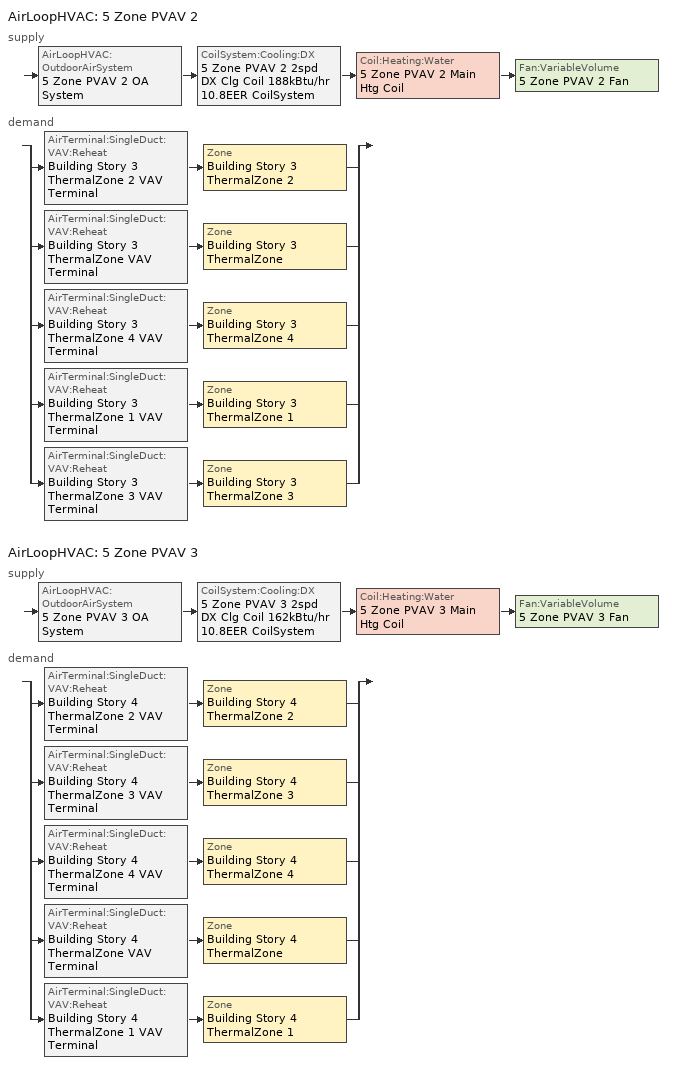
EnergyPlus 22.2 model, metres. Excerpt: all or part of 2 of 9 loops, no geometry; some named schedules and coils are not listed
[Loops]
AirLoopHVAC '5 Zone PVAV 2'
 supply: AirLoopHVAC:OutdoorAirSystem '5 Zone PVAV 2 OA System' > CoilSystem:Cooling:DX '5 Zone PVAV 2 2spd DX Clg Coil 188kBtu/hr 10.8EER CoilSystem' > Coil:Heating:Water '5 Zone PVAV 2 Main Htg Coil' > Fan:VariableVolume '5 Zone PVAV 2 Fan'
 demand: split
  | AirTerminal:SingleDuct:VAV:Reheat 'Building Story 3 ThermalZone 2 VAV Terminal' > Zone 'Building Story 3 ThermalZone 2'
  | AirTerminal:SingleDuct:VAV:Reheat 'Building Story 3 ThermalZone VAV Terminal' > Zone 'Building Story 3 ThermalZone'
  | AirTerminal:SingleDuct:VAV:Reheat 'Building Story 3 ThermalZone 4 VAV Terminal' > Zone 'Building Story 3 ThermalZone 4'
  | AirTerminal:SingleDuct:VAV:Reheat 'Building Story 3 ThermalZone 1 VAV Terminal' > Zone 'Building Story 3 ThermalZone 1'
  | AirTerminal:SingleDuct:VAV:Reheat 'Building Story 3 ThermalZone 3 VAV Terminal' > Zone 'Building Story 3 ThermalZone 3'
AirLoopHVAC '5 Zone PVAV 3'
 supply: AirLoopHVAC:OutdoorAirSystem '5 Zone PVAV 3 OA System' > CoilSystem:Cooling:DX '5 Zone PVAV 3 2spd DX Clg Coil 162kBtu/hr 10.8EER CoilSystem' > Coil:Heating:Water '5 Zone PVAV 3 Main Htg Coil' > Fan:VariableVolume '5 Zone PVAV 3 Fan'
 demand: split
  | AirTerminal:SingleDuct:VAV:Reheat 'Building Story 4 ThermalZone 2 VAV Terminal' > Zone 'Building Story 4 ThermalZone 2'
  | AirTerminal:SingleDuct:VAV:Reheat 'Building Story 4 ThermalZone 3 VAV Terminal' > Zone 'Building Story 4 ThermalZone 3'
  | AirTerminal:SingleDuct:VAV:Reheat 'Building Story 4 ThermalZone 4 VAV Terminal' > Zone 'Building Story 4 ThermalZone 4'
  | AirTerminal:SingleDuct:VAV:Reheat 'Building Story 4 ThermalZone VAV Terminal' > Zone 'Building Story 4 ThermalZone'
  | AirTerminal:SingleDuct:VAV:Reheat 'Building Story 4 ThermalZone 1 VAV Terminal' > Zone 'Building Story 4 ThermalZone 1'
[ZoneControl:Thermostat] Temperature Difference Between Cutout And Setpoint {deltaC}=0
Name | Zone or ZoneList | Control Type Schedule | Control 1
Building Story 3 ThermalZone Thermostat | Building Story 3 ThermalZone | Building Story 3 ThermalZone Thermostat Schedule | Story Mid2 Blended Space Type Thermostat
Building Story 3 ThermalZone 1 Thermostat | Building Story 3 ThermalZone 1 | Building Story 3 ThermalZone 1 Thermostat Schedule | Story Mid2 Blended Space Type Thermostat 1
Building Story 3 ThermalZone 2 Thermostat | Building Story 3 ThermalZone 2 | Building Story 3 ThermalZone 2 Thermostat Schedule | Story Mid2 Blended Space Type Thermostat 2
Building Story 3 ThermalZone 3 Thermostat | Building Story 3 ThermalZone 3 | Building Story 3 ThermalZone 3 Thermostat Schedule | Story Mid2 Blended Space Type Thermostat 3
Building Story 3 ThermalZone 4 Thermostat | Building Story 3 ThermalZone 4 | Building Story 3 ThermalZone 4 Thermostat Schedule | Story Mid2 Blended Space Type Thermostat 4
Building Story 4 ThermalZone Thermostat | Building Story 4 ThermalZone | Building Story 4 ThermalZone Thermostat Schedule | Story Top Blended Space Type Thermostat
Building Story 4 ThermalZone 1 Thermostat | Building Story 4 ThermalZone 1 | Building Story 4 ThermalZone 1 Thermostat Schedule | Story Top Blended Space Type Thermostat 1
Building Story 4 ThermalZone 2 Thermostat | Building Story 4 ThermalZone 2 | Building Story 4 ThermalZone 2 Thermostat Schedule | Story Top Blended Space Type Thermostat 2
Building Story 4 ThermalZone 3 Thermostat | Building Story 4 ThermalZone 3 | Building Story 4 ThermalZone 3 Thermostat Schedule | Story Top Blended Space Type Thermostat 3
Building Story 4 ThermalZone 4 Thermostat | Building Story 4 ThermalZone 4 | Building Story 4 ThermalZone 4 Thermostat Schedule | Story Top Blended Space Type Thermostat 4
[ThermostatSetpoint:DualSetpoint] Heating Setpoint Temperature Schedule=OfficeLarge HTGSETP_SCH_YES_OPTIMUM; Cooling Setpoint Temperature Schedule=OfficeLarge CLGSETP_SCH_NO_SETBACK
Story Mid2 Blended Space Type Thermostat; Story Mid2 Blended Space Type Thermostat 1; Story Mid2 Blended Space Type Thermostat 2; Story Mid2 Blended Space Type Thermostat 3; Story Mid2 Blended Space Type Thermostat 4; Story Top Blended Space Type Thermostat; Story Top Blended Space Type Thermostat 1; Story Top Blended Space Type Thermostat 2; Story Top Blended Space Type Thermostat 3; Story Top Blended Space Type Thermostat 4
[AirTerminal:SingleDuct:VAV:Reheat] Availability Schedule=Always On Discrete; Maximum Air Flow Rate {m3/s}=Autosize; Zone Minimum Air Flow Input Method=Constant; Fixed Minimum Air Flow Rate {m3/s}=0; Maximum Hot Water or Steam Flow Rate {m3/s}=Autosize; Minimum Hot Water or Steam Flow Rate {m3/s}=0; Convergence Tolerance=0.001; Damper Heating Action=ReverseWithLimits; Maximum Flow per Zone Floor Area During Reheat {m3/s-m2}=Autocalculate; Maximum Flow Fraction During Reheat=Autocalculate; Maximum Reheat Air Temperature {C}=50
Name | Constant Minimum Air Flow Fraction | Reheat Coil
Building Story 3 ThermalZone VAV Terminal | 0.274179 | Building Story 3 ThermalZone Reheat Coil
Building Story 3 ThermalZone 1 VAV Terminal | 0.274179 | Building Story 3 ThermalZone 1 Reheat Coil
Building Story 3 ThermalZone 2 VAV Terminal | 0.274179 | Building Story 3 ThermalZone 2 Reheat Coil
Building Story 3 ThermalZone 3 VAV Terminal | 0.274179 | Building Story 3 ThermalZone 3 Reheat Coil
Building Story 3 ThermalZone 4 VAV Terminal | 0.274179 | Building Story 3 ThermalZone 4 Reheat Coil
Building Story 4 ThermalZone VAV Terminal | 0.267652 | Building Story 4 ThermalZone Reheat Coil
Building Story 4 ThermalZone 1 VAV Terminal | 0.2 | Building Story 4 ThermalZone 1 Reheat Coil
Building Story 4 ThermalZone 2 VAV Terminal | 0.2 | Building Story 4 ThermalZone 2 Reheat Coil
Building Story 4 ThermalZone 3 VAV Terminal | 0.2 | Building Story 4 ThermalZone 3 Reheat Coil
Building Story 4 ThermalZone 4 VAV Terminal | 0.2 | Building Story 4 ThermalZone 4 Reheat Coil
[Coil:Heating:Water] Availability Schedule=Always On Discrete; U-Factor Times Area Value {W/K}=Autosize; Maximum Water Flow Rate {m3/s}=Autosize; Performance Input Method=UFactorTimesAreaAndDesignWaterFlowRate; Rated Capacity {W}=Autosize; Rated Inlet Water Temperature {C}=82.2222; Rated Inlet Air Temperature {C}=7.22222; Rated Outlet Water Temperature {C}=71.1111; Rated Outlet Air Temperature {C}=12.7778; Rated Ratio for Air and Water Convection=0.5
5 Zone PVAV 2 Main Htg Coil; 5 Zone PVAV 3 Main Htg Coil
[Zone equipment]
Building Story 3 ThermalZone: Building Story 3 ThermalZone VAV Terminal
Building Story 3 ThermalZone 1: Building Story 3 ThermalZone 1 VAV Terminal
Building Story 3 ThermalZone 2: Building Story 3 ThermalZone 2 VAV Terminal
Building Story 3 ThermalZone 3: Building Story 3 ThermalZone 3 VAV Terminal
Building Story 3 ThermalZone 4: Building Story 3 ThermalZone 4 VAV Terminal
Building Story 4 ThermalZone: Building Story 4 ThermalZone VAV Terminal
Building Story 4 ThermalZone 1: Building Story 4 ThermalZone 1 VAV Terminal
Building Story 4 ThermalZone 2: Building Story 4 ThermalZone 2 VAV Terminal
Building Story 4 ThermalZone 3: Building Story 4 ThermalZone 3 VAV Terminal
Building Story 4 ThermalZone 4: Building Story 4 ThermalZone 4 VAV Terminal
[Sizing:Zone] Zone Cooling Design Supply Air Temperature Input Method=SupplyAirTemperature; Zone Cooling Design Supply Air Temperature {C}=12.7778; Zone Cooling Design Supply Air Temperature Difference {deltaC}=11.11; Zone Heating Design Supply Air Temperature Input Method=SupplyAirTemperature; Zone Heating Design Supply Air Temperature {C}=50; Zone Heating Design Supply Air Temperature Difference {deltaC}=11.11; Zone Cooling Design Supply Air Humidity Ratio {kgWater/kgDryAir}=0.0085; Zone Heating Design Supply Air Humidity Ratio {kgWater/kgDryAir}=0.008; Cooling Design Air Flow Method=DesignDay; Cooling Design Air Flow Rate {m3/s}=0; Cooling Minimum Air Flow per Zone Floor Area {m3/s-m2}=0.000762; Cooling Minimum Air Flow {m3/s}=0; Cooling Minimum Air Flow Fraction=0; Heating Design Air Flow Method=DesignDay; Heating Design Air Flow Rate {m3/s}=0; Heating Maximum Air Flow per Zone Floor Area {m3/s-m2}=0.002032; Heating Maximum Air Flow {m3/s}=0.141576; Heating Maximum Air Flow Fraction=0.3; Account for Dedicated Outdoor Air System=No; Zone Load Sizing Method=Sensible Load Only No Latent Load; Zone Latent Cooling Design Supply Air Humidity Ratio Input Method=HumidityRatioDifference; Zone Cooling Design Supply Air Humidity Ratio Difference {kgWater/kgDryAir}=0.005; Zone Latent Heating Design Supply Air Humidity Ratio Input Method=HumidityRatioDifference; Zone Humidification Design Supply Air Humidity Ratio Difference {kgWater/kgDryAir}=0.005
Name | Design Specification Outdoor Air Object | Design Specification Zone Air Distribution Object
Building Story 3 ThermalZone | Building Story 3 ThermalZone DSOA Space List | Building Story 3 ThermalZone Design Spec Zone Air Dist
Building Story 3 ThermalZone 1 | Building Story 3 ThermalZone 1 DSOA Space List | Building Story 3 ThermalZone 1 Design Spec Zone Air Dist
Building Story 3 ThermalZone 2 | Building Story 3 ThermalZone 2 DSOA Space List | Building Story 3 ThermalZone 2 Design Spec Zone Air Dist
Building Story 3 ThermalZone 3 | Building Story 3 ThermalZone 3 DSOA Space List | Building Story 3 ThermalZone 3 Design Spec Zone Air Dist
Building Story 3 ThermalZone 4 | Building Story 3 ThermalZone 4 DSOA Space List | Building Story 3 ThermalZone 4 Design Spec Zone Air Dist
Building Story 4 ThermalZone | Building Story 4 ThermalZone DSOA Space List | Building Story 4 ThermalZone Design Spec Zone Air Dist
Building Story 4 ThermalZone 1 | Building Story 4 ThermalZone 1 DSOA Space List | Building Story 4 ThermalZone 1 Design Spec Zone Air Dist
Building Story 4 ThermalZone 2 | Building Story 4 ThermalZone 2 DSOA Space List | Building Story 4 ThermalZone 2 Design Spec Zone Air Dist
Building Story 4 ThermalZone 3 | Building Story 4 ThermalZone 3 DSOA Space List | Building Story 4 ThermalZone 3 Design Spec Zone Air Dist
Building Story 4 ThermalZone 4 | Building Story 4 ThermalZone 4 DSOA Space List | Building Story 4 ThermalZone 4 Design Spec Zone Air Dist
[DesignSpecification:ZoneAirDistribution] Minimum Zone Ventilation Efficiency=0.6
Building Story 3 ThermalZone Design Spec Zone Air Dist; Building Story 3 ThermalZone 1 Design Spec Zone Air Dist; Building Story 3 ThermalZone 2 Design Spec Zone Air Dist; Building Story 3 ThermalZone 3 Design Spec Zone Air Dist; Building Story 3 ThermalZone 4 Design Spec Zone Air Dist; Building Story 4 ThermalZone Design Spec Zone Air Dist; Building Story 4 ThermalZone 1 Design Spec Zone Air Dist; Building Story 4 ThermalZone 2 Design Spec Zone Air Dist; Building Story 4 ThermalZone 3 Design Spec Zone Air Dist; Building Story 4 ThermalZone 4 Design Spec Zone Air Dist
[Controller:MechanicalVentilation] Demand Controlled Ventilation=No; System Outdoor Air Method=Standard62.1VentilationRateProcedureWithLimit
Name | Availability Schedule | Zone or ZoneList Name 1 | Design Specification Outdoor Air Object Name 1 | Design Specification Zone Air Distribution Object Name 1 | Zone or ZoneList Name 2 | Design Specification Outdoor Air Object Name 2 | Design Specification Zone Air Distribution Object Name 2 | Zone or ZoneList Name 3 | Design Specification Outdoor Air Object Name 3 | Design Specification Zone Air Distribution Object Name 3 | Zone or ZoneList Name 4 | Design Specification Outdoor Air Object Name 4 | Design Specification Zone Air Distribution Object Name 4 | Zone or ZoneList Name 5 | Design Specification Outdoor Air Object Name 5 | Design Specification Zone Air Distribution Object Name 5
5 Zone PVAV 2 Ventilation Controller | 5 Zone PVAV 2 Occ Sch | Building Story 3 ThermalZone | Blended OA 2 | Building Story 3 ThermalZone Design Spec Zone Air Dist | Building Story 3 ThermalZone 1 | Blended OA 2 | Building Story 3 ThermalZone 1 Design Spec Zone Air Dist | Building Story 3 ThermalZone 2 | Blended OA 2 | Building Story 3 ThermalZone 2 Design Spec Zone Air Dist | Building Story 3 ThermalZone 3 | Blended OA 2 | Building Story 3 ThermalZone 3 Design Spec Zone Air Dist | Building Story 3 ThermalZone 4 | Blended OA 2 | Building Story 3 ThermalZone 4 Design Spec Zone Air Dist
5 Zone PVAV 3 Ventilation Controller | 5 Zone PVAV 3 Occ Sch | Building Story 4 ThermalZone | Blended OA 3 | Building Story 4 ThermalZone Design Spec Zone Air Dist | Building Story 4 ThermalZone 1 | Blended OA 3 | Building Story 4 ThermalZone 1 Design Spec Zone Air Dist | Building Story 4 ThermalZone 2 | Blended OA 3 | Building Story 4 ThermalZone 2 Design Spec Zone Air Dist | Building Story 4 ThermalZone 3 | Blended OA 3 | Building Story 4 ThermalZone 3 Design Spec Zone Air Dist | Building Story 4 ThermalZone 4 | Blended OA 3 | Building Story 4 ThermalZone 4 Design Spec Zone Air Dist
[DesignSpecification:OutdoorAir] Outdoor Air Method=Sum; Outdoor Air Flow per Zone {m3/s}=0; Outdoor Air Flow Air Changes per Hour {1/hr}=0
Name | Outdoor Air Flow per Person {m3/s-person} | Outdoor Air Flow per Zone Floor Area {m3/s-m2}
Blended OA 2 | 0.00360981 | 0.000454684
Blended OA 3 | 0 | 0.0004318
[DesignSpecification:OutdoorAir:SpaceList]
Name | Space Name 1 | Space Design Specification Outdoor Air Object Name 1
Building Story 3 ThermalZone DSOA Space List | Building Story 3 Space | Blended OA 2
Building Story 3 ThermalZone 1 DSOA Space List | Building Story 3 Space 1 | Blended OA 2
Building Story 3 ThermalZone 2 DSOA Space List | Building Story 3 Space 2 | Blended OA 2
Building Story 3 ThermalZone 3 DSOA Space List | Building Story 3 Space 3 | Blended OA 2
Building Story 3 ThermalZone 4 DSOA Space List | Building Story 3 Space 4 | Blended OA 2
Building Story 4 ThermalZone DSOA Space List | Building Story 4 Space | Blended OA 3
Building Story 4 ThermalZone 1 DSOA Space List | Building Story 4 Space 1 | Blended OA 3
Building Story 4 ThermalZone 2 DSOA Space List | Building Story 4 Space 2 | Blended OA 3
Building Story 4 ThermalZone 3 DSOA Space List | Building Story 4 Space 3 | Blended OA 3
Building Story 4 ThermalZone 4 DSOA Space List | Building Story 4 Space 4 | Blended OA 3
[AirLoopHVAC] Design Supply Air Flow Rate {m3/s}=AutoSize; Design Return Air Flow Fraction of Supply Air Flow=1
5 Zone PVAV 2; 5 Zone PVAV 3
[Sizing:System] Type of Load to Size On=Sensible; Central Heating Maximum System Air Flow Ratio=0.3; Preheat Design Temperature {C}=7.22222; Preheat Design Humidity Ratio {kgWater/kgDryAir}=0.008; Precool Design Temperature {C}=12.7778; Precool Design Humidity Ratio {kgWater/kgDryAir}=0.008; Central Cooling Design Supply Air Temperature {C}=12.7778; Central Heating Design Supply Air Temperature {C}=12.7778; Type of Zone Sum to Use=Coincident; 100% Outdoor Air in Cooling=No; 100% Outdoor Air in Heating=No; Central Cooling Design Supply Air Humidity Ratio {kgWater/kgDryAir}=0.0085; Central Heating Design Supply Air Humidity Ratio {kgWater/kgDryAir}=0.008; Cooling Supply Air Flow Rate Method=DesignDay; Cooling Supply Air Flow Rate {m3/s}=0; Cooling Supply Air Flow Rate Per Floor Area {m3/s-m2}=0.00996765; Cooling Fraction of Autosized Cooling Supply Air Flow Rate=1; Cooling Supply Air Flow Rate Per Unit Cooling Capacity {m3/s-W}=3.94755e-05; Heating Supply Air Flow Rate Method=DesignDay; Heating Supply Air Flow Rate {m3/s}=0; Heating Supply Air Flow Rate Per Floor Area {m3/s-m2}=0.00996765; Heating Fraction of Autosized Heating Supply Air Flow Rate=1; Heating Fraction of Autosized Cooling Supply Air Flow Rate=1; Heating Supply Air Flow Rate Per Unit Heating Capacity {m3/s-W}=3.15882e-05; System Outdoor Air Method=ZoneSum; Zone Maximum Outdoor Air Fraction=1; Cooling Design Capacity Method=CoolingDesignCapacity; Cooling Design Capacity {W}=Autosize; Cooling Design Capacity Per Floor Area {W/m2}=234.7; Fraction of Autosized Cooling Design Capacity=1; Heating Design Capacity Method=HeatingDesignCapacity; Heating Design Capacity {W}=Autosize; Heating Design Capacity Per Floor Area {W/m2}=157; Fraction of Autosized Heating Design Capacity=1; Central Cooling Capacity Control Method=OnOff; Occupant Diversity=Autosize
Name | Design Outdoor Air Flow Rate {m3/s}
5 Zone PVAV 2 | 0.836247
5 Zone PVAV 3 | 0.394341
[Controller:WaterCoil] Control Variable=Temperature; Action=Normal; Actuator Variable=Flow; Controller Convergence Tolerance {deltaC}=0.0001; Maximum Actuated Flow {m3/s}=Autosize; Minimum Actuated Flow {m3/s}=0
5 Zone PVAV 2 Main Htg Coil Controller; 5 Zone PVAV 3 Main Htg Coil Controller
[Controller:OutdoorAir] Minimum Outdoor Air Flow Rate {m3/s}=0; Maximum Outdoor Air Flow Rate {m3/s}=Autosize; Economizer Control Type=DifferentialDryBulb; Economizer Control Action Type=ModulateFlow; Lockout Type=LockoutWithHeating; Minimum Limit Type=FixedMinimum; High Humidity Control=No; Control High Indoor Humidity Based on Outdoor Humidity Ratio=Yes; Heat Recovery Bypass Control Type=BypassWhenWithinEconomizerLimits
Name | Minimum Outdoor Air Schedule | Mechanical Ventilation Controller
Controller Outdoor Air 3 | 5 Zone PVAV 2 Occ Sch | 5 Zone PVAV 2 Ventilation Controller
Controller Outdoor Air 4 | 5 Zone PVAV 3 Occ Sch | 5 Zone PVAV 3 Ventilation Controller
[SetpointManager:MixedAir] Control Variable=Temperature
Name | Setpoint Node or NodeList
5 Zone PVAV 2 Mixed Air Node OS Default SPM | 5 Zone PVAV 2 Mixed Air Node
5 Zone PVAV 2 2spd DX Clg Coil Outlet Air Node OS Default SPM | 5 Zone PVAV 2 2spd DX Clg Coil Outlet Air Node
5 Zone PVAV 2 Main Htg Coil Outlet Air Node OS Default SPM | 5 Zone PVAV 2 Main Htg Coil Outlet Air Node
5 Zone PVAV 3 Mixed Air Node OS Default SPM | 5 Zone PVAV 3 Mixed Air Node
5 Zone PVAV 3 2spd DX Clg Coil Outlet Air Node OS Default SPM | 5 Zone PVAV 3 2spd DX Clg Coil Outlet Air Node
5 Zone PVAV 3 Main Htg Coil Outlet Air Node OS Default SPM | 5 Zone PVAV 3 Main Htg Coil Outlet Air Node
[CoilSystem:Cooling:DX] Availability Schedule=Always On Discrete
Name | Cooling Coil
5 Zone PVAV 2 2spd DX Clg Coil 188kBtu/hr 10.8EER CoilSystem | 5 Zone PVAV 2 2spd DX Clg Coil 188kBtu/hr 10.8EER
5 Zone PVAV 3 2spd DX Clg Coil 162kBtu/hr 10.8EER CoilSystem | 5 Zone PVAV 3 2spd DX Clg Coil 162kBtu/hr 10.8EER
[Coil:Cooling:DX:TwoSpeed] Availability Schedule=Always On Discrete; High Speed Gross Rated Total Cooling Capacity {W}=Autosize; High Speed Rated Sensible Heat Ratio=Autosize; High Speed Gross Rated Cooling COP {W/W}=3.73224; High Speed Rated Air Flow Rate {m3/s}=Autosize; Unit Internal Static Air Pressure {Pa}=773.3; Total Cooling Capacity Function of Temperature Curve=PSZ-AC_Unitary_PackagecoolCapFT; Total Cooling Capacity Function of Flow Fraction Curve=PSZ-AC_Unitary_PackagecoolFFF; Energy Input Ratio Function of Temperature Curve=PSZ-AC DX Unitary Package EIRFT; Energy Input Ratio Function of Flow Fraction Curve=PSZ-AC_Unitary_PackagecoolEIRFFF; Part Load Fraction Correlation Curve=PSZ-AC_Unitary_PackagecoolPLR; Low Speed Gross Rated Total Cooling Capacity {W}=Autosize; Low Speed Gross Rated Sensible Heat Ratio=0.69; Low Speed Gross Rated Cooling COP {W/W}=3.73224; Low Speed Rated Air Flow Rate {m3/s}=Autosize; Low Speed Total Cooling Capacity Function of Temperature Curve=PSZ-AC_Unitary_PackagecoolCapFT; Low Speed Energy Input Ratio Function of Temperature Curve=PSZ-AC DX Unitary Package EIRFT; Condenser Type=AirCooled; Minimum Outdoor Dry-Bulb Temperature for Compressor Operation {C}=-25; High Speed Evaporative Condenser Effectiveness=0.9; High Speed Evaporative Condenser Air Flow Rate {m3/s}=Autosize; High Speed Evaporative Condenser Pump Rated Power Consumption {W}=Autosize; Low Speed Evaporative Condenser Effectiveness=0.9; Low Speed Evaporative Condenser Air Flow Rate {m3/s}=Autosize; Low Speed Evaporative Condenser Pump Rated Power Consumption {W}=Autosize; Basin Heater Capacity {W/K}=0; Basin Heater Setpoint Temperature {C}=2
5 Zone PVAV 2 2spd DX Clg Coil 188kBtu/hr 10.8EER; 5 Zone PVAV 3 2spd DX Clg Coil 162kBtu/hr 10.8EER
[Fan:VariableVolume] Fan Total Efficiency=0.59605; Pressure Rise {Pa}=1389.92; Maximum Flow Rate {m3/s}=AutoSize; Fan Power Minimum Flow Rate Input Method=Fraction; Fan Power Minimum Flow Fraction=0.25; Fan Power Minimum Air Flow Rate {m3/s}=0; Motor Efficiency=0.917; Motor In Airstream Fraction=1; Fan Power Coefficient 1=0.04076; Fan Power Coefficient 2=0.0881; Fan Power Coefficient 3=-0.0729; Fan Power Coefficient 4=0.9437; Fan Power Coefficient 5=0
Name | Availability Schedule
5 Zone PVAV 2 Fan | 5 Zone PVAV 2 Occ Sch
5 Zone PVAV 3 Fan | 5 Zone PVAV 3 Occ Sch
[SetpointManager:Warmest] Control Variable=Temperature; Minimum Setpoint Temperature {C}=12.7778; Maximum Setpoint Temperature {C}=15.5556; Strategy=MaximumTemperature
Name | HVAC Air Loop | Setpoint Node or NodeList
5 Zone PVAV 2 SAT Warmest Reset | 5 Zone PVAV 2 | 5 Zone PVAV 2 Supply Outlet Node
5 Zone PVAV 3 SAT Warmest Reset | 5 Zone PVAV 3 | 5 Zone PVAV 3 Supply Outlet Node
[Schedule:Week:Daily]
OfficeLarge HTGSETP_SCH_YES_OPTIMUM Week Rule - Jan1-Dec31: OfficeLarge HTGSETP_SCH_YES_OPTIMUM Default, OfficeLarge HTGSETP_SCH_YES_OPTIMUM Wkdy Day, OfficeLarge HTGSETP_SCH_YES_OPTIMUM Wkdy Day, OfficeLarge HTGSETP_SCH_YES_OPTIMUM Wkdy Day, OfficeLarge HTGSETP_SCH_YES_OPTIMUM Wkdy Day, OfficeLarge HTGSETP_SCH_YES_OPTIMUM Wkdy Day, OfficeLarge HTGSETP_SCH_YES_OPTIMUM Sat Day, OfficeLarge HTGSETP_SCH_YES_OPTIMUM Default, OfficeLarge HTGSETP_SCH_YES_OPTIMUM Summer Design Day, OfficeLarge HTGSETP_SCH_YES_OPTIMUM Winter Design Day, OfficeLarge HTGSETP_SCH_YES_OPTIMUM Default, OfficeLarge HTGSETP_SCH_YES_OPTIMUM Default
5 Zone PVAV 2 Occ Sch Week Rule - Jan1-Dec31: 5 Zone PVAV 2 Occ Sch Sunday, 5 Zone PVAV 2 Occ Sch Default, 5 Zone PVAV 2 Occ Sch Default, 5 Zone PVAV 2 Occ Sch Default, 5 Zone PVAV 2 Occ Sch Default, 5 Zone PVAV 2 Occ Sch Default, 5 Zone PVAV 2 Occ Sch Sunday, 5 Zone PVAV 2 Occ Sch Default, 5 Zone PVAV 2 Occ Sch Summer Design Day, 5 Zone PVAV 2 Occ Sch Winter Design Day, 5 Zone PVAV 2 Occ Sch Default, 5 Zone PVAV 2 Occ Sch Default
5 Zone PVAV 3 Occ Sch Week Rule - Jan1-Dec31: 5 Zone PVAV 3 Occ Sch Sunday, 5 Zone PVAV 3 Occ Sch Default, 5 Zone PVAV 3 Occ Sch Default, 5 Zone PVAV 3 Occ Sch Default, 5 Zone PVAV 3 Occ Sch Default, 5 Zone PVAV 3 Occ Sch Default, 5 Zone PVAV 3 Occ Sch Saturday, 5 Zone PVAV 3 Occ Sch Default, 5 Zone PVAV 3 Occ Sch Summer Design Day, 5 Zone PVAV 3 Occ Sch Winter Design Day, 5 Zone PVAV 3 Occ Sch Default, 5 Zone PVAV 3 Occ Sch Default
[Schedule:Year]
OfficeLarge HTGSETP_SCH_YES_OPTIMUM: OfficeLarge HTGSETP_SCH_YES_OPTIMUM Week Rule - Jan1-Dec31, 1, 1, 12, 31
OfficeLarge CLGSETP_SCH_NO_SETBACK: OfficeLarge CLGSETP_SCH_NO_SETBACK Week Rule - Jan1-Dec31, 1, 1, 12, 31
5 Zone PVAV 2 Occ Sch: 5 Zone PVAV 2 Occ Sch Week Rule - Jan1-Dec31, 1, 1, 12, 31
5 Zone PVAV 3 Occ Sch: 5 Zone PVAV 3 Occ Sch Week Rule - Jan1-Dec31, 1, 1, 12, 31
[Schedule:Compact]
Building Story 3 ThermalZone Thermostat Schedule; Building Story 3 ThermalZone 1 Thermostat Schedule; Building Story 3 ThermalZone 2 Thermostat Schedule; Building Story 3 ThermalZone 3 Thermostat Schedule; Building Story 3 ThermalZone 4 Thermostat Schedule; Building Story 4 ThermalZone Thermostat Schedule; Building Story 4 ThermalZone 1 Thermostat Schedule; Building Story 4 ThermalZone 2 Thermostat Schedule; Building Story 4 ThermalZone 3 Thermostat Schedule; Building Story 4 ThermalZone 4 Thermostat Schedule: Through: 12/31, For: AllDays, Until: 24:00, 4
[Schedule:Constant]
Always On Discrete: Hourly Value=1
[Curve:Biquadratic] Minimum Value of x {BasedOnField A2}=12.77778; Maximum Value of x {BasedOnField A2}=23.88889; Minimum Value of y {BasedOnField A3}=21.11111; Maximum Value of y {BasedOnField A3}=46.11111
Name | Coefficient1 Constant | Coefficient2 x | Coefficient3 x**2 | Coefficient4 y | Coefficient5 y**2 | Coefficient6 x*y
PSZ-AC_Unitary_PackagecoolCapFT | 0.766956 | 0.0107756 | -4.14703e-05 | 0.00134961 | -0.000261144 | 0.000457488
PSZ-AC DX Unitary Package EIRFT | 0.297145 | 0.0430933 | -0.000748766 | 0.00597727 | 0.000482112 | -0.000956448
[Curve:Quadratic]
Name | Coefficient1 Constant | Coefficient2 x | Coefficient3 x**2 | Minimum Value of x {BasedOnField A2} | Maximum Value of x {BasedOnField A2}
PSZ-AC_Unitary_PackagecoolFFF | 0.8 | 0.2 | 0 | 0.5 | 1.5
PSZ-AC_Unitary_PackagecoolEIRFFF | 1.156 | -0.1816 | 0.0256 | 0.5 | 1.5
PSZ-AC_Unitary_PackagecoolPLR | 0.75 | 0.25 | 0 | 0 | 1
